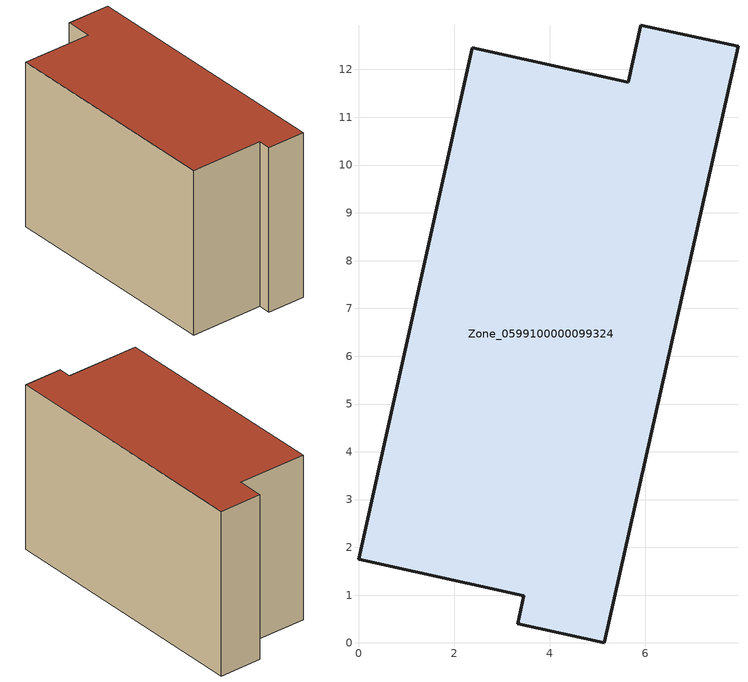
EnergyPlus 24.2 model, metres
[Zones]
Zone_0599100000099324
 floor ground (C_G): 7.94,12.49 5.14,0 3.33,0.4 3.46,0.99 0,1.75 2.38,12.46 5.64,11.73 5.91,12.93 z0
 wall outside (C_F): 5.14,0 7.94,12.49 5.91,12.93 5.64,11.73 2.38,12.46 0,1.75 3.46,0.99 3.33,0.4 5.14,0 z0:8.04
 roof outside (C_R): 5.64,11.73 2.38,12.46 0,1.75 3.46,0.99 3.33,0.4 5.14,0 7.94,12.49 5.91,12.93 z8.04
[BUILDING]
Pand.0599100000099324: North Axis=0; Terrain=City; Loads Convergence Tolerance Value=0.04; Temperature Convergence Tolerance Value=0.4; Solar Distribution=FullExterior; Maximum Number of Warmup Days=25; Minimum Number of Warmup Days=1
[Site:Location]
Rotterdam.The.Hague.AP_ZH_NLD Design_Conditions: Latitude=51.96; Longitude=4.45; Time Zone=1; Elevation=-4.5
[SITE:GROUNDTEMPERATURE:BUILDINGSURFACE]
18, 18, 18, 18, 18, 18, 18, 18, 18, 18, 18, 18
[MATERIAL] Thermal Absorptance=0.9; Solar Absorptance=0.7; Visible Absorptance=0.7
Name | Roughness | Thickness | Conductivity | Density | Specific Heat
G.TI.1975-1991 | MediumSmooth | 0.15 | 0.288461 | 540 | 1210
F.TI.1975-1991 | Rough | 0.3 | 0.230769 | 1920 | 840
R.TI.1975-1991 | MediumRough | 0.2 | 0.153846 | 1500 | 1000
[CONSTRUCTION]
C_G: G.TI.1975-1991
C_F: F.TI.1975-1991
C_R: R.TI.1975-1991
[ZONE]
Zone_0599100000099324: Type=1; Multiplier=1; Ceiling Height=Autocalculate; Volume=Autocalculate; Floor Area=autocalculate; Part of Total Floor Area=Yes
[ZONEINFILTRATION:DESIGNFLOWRATE]
Infil_Zone_0599100000099324: Zone or ZoneList or Space or SpaceList=Zone_0599100000099324; Schedule=AlwaysOn; Design Flow Rate Calculation Method=Flow/Area; Flow Rate per Floor Area=0.003; Constant Term Coefficient=1; Temperature Term Coefficient=0; Velocity Term Coefficient=0; Velocity Squared Term Coefficient=0
[HVACTEMPLATE:ZONE:IDEALLOADSAIRSYSTEM]
Zone_0599100000099324: Maximum Heating Supply Air Temperature=50; Minimum Cooling Supply Air Temperature=13; Maximum Heating Supply Air Humidity Ratio=0.0156; Minimum Cooling Supply Air Humidity Ratio=0.0077; Heating Limit=NoLimit; Cooling Limit=NoLimit; Dehumidification Control Type=ConstantSensibleHeatRatio; Cooling Sensible Heat Ratio=0.7; Dehumidification Setpoint=60; Humidification Control Type=None; Humidification Setpoint=30; Outdoor Air Method=None; Outdoor Air Flow Rate per Person=0.00944; Outdoor Air Flow Rate per Zone Floor Area=0; Outdoor Air Flow Rate per Zone=0; Demand Controlled Ventilation Type=None; Outdoor Air Economizer Type=NoEconomizer; Heat Recovery Type=None; Sensible Heat Recovery Effectiveness=0.7; Latent Heat Recovery Effectiveness=0.65
[ZONECONTROL:THERMOSTAT]
ThermostatControl_Zone_0599100000099324: Zone or ZoneList=Zone_0599100000099324; Control Type Schedule=DualSetpointControlType; Control 1=Thermostat_Zone_0599100000099324; Temperature Difference Between Cutout And Setpoint=0
[THERMOSTATSETPOINT:DUALSETPOINT]
Thermostat_Zone_0599100000099324: Heating Setpoint Temperature Schedule=HeatingSetpoint_Zone_0599100000099324; Cooling Setpoint Temperature Schedule=CoolingSetpoint_Zone_0599100000099324
[SCHEDULE:COMPACT]
HeatingSetpoint_Zone_0599100000099324: Through: 12/31, For: AllDays, Until: 24:00, 21
CoolingSetpoint_Zone_0599100000099324: Through: 12/31, For: AllDays, Until: 24:00, 24
DualSetpointControlType: Through: 12/31, For: AllDays, Until: 24:00, 4
AlwaysOn: Through: 12/31, For: AllDays, Until: 24:00, 1
